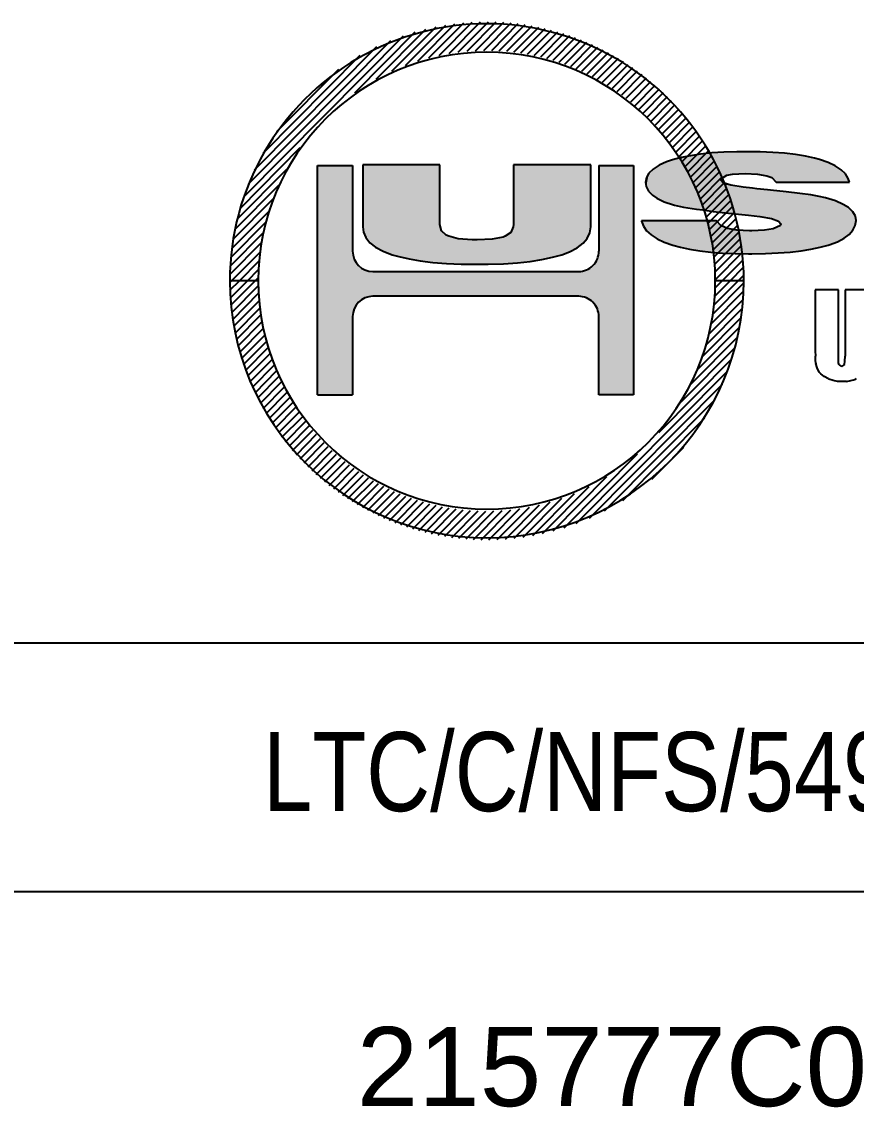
# Model space of a CAD drawing. Header units: millimetres. Extents: x -181 to 239, y -54 to 243.
# Drawn here: x 174.6 to 186.68, y 15.64 to 31.36 of the extents above; entities that cross this region are included whole.
import ezdxf

# ---------------------------------------------------------------- set-up
doc = ezdxf.new("R2010")
doc.units = ezdxf.units.MM
doc.styles.add('Arial', font='ARIAL.TTF', dxfattribs={"height": 0.2})

# ---------------------------------------------------------------- blocks, each defined once
blk = doc.blocks.new('Unknown-234525213-26950')
at = {"linetype": 'Continuous'}
for points in [[(185.289, 29.48), (185.092, 29.483), (183.679, 29.172)], [(185.092, 29.483), (184.949, 29.482), (183.679, 29.172)], [(184.949, 29.482), (184.762, 29.475), (183.679, 29.172)], [(185.472, 29.473), (185.289, 29.48), (183.679, 29.172)], [(184.762, 29.475), (184.587, 29.464), (183.679, 29.172)], [(185.643, 29.459), (185.472, 29.473), (183.679, 29.172)], [(184.587, 29.464), (184.426, 29.446), (183.679, 29.172)], [(185.801, 29.441), (185.643, 29.459), (183.679, 29.172)], [(184.426, 29.446), (184.278, 29.424), (183.679, 29.172)], [(185.945, 29.418), (185.801, 29.441), (183.679, 29.172)], [(184.278, 29.424), (184.143, 29.397), (183.679, 29.172)], [(186.076, 29.389), (185.945, 29.418), (183.679, 29.172)], [(179.389, 29.283), (178.881, 29.283), (179.389, 28.042)], [(179.389, 28.042), (178.881, 29.283), (179.389, 28.027)], [(179.389, 28.027), (178.881, 29.283), (179.39, 28.013)], [(179.39, 28.013), (178.881, 29.283), (179.392, 27.998)], [(179.392, 27.998), (178.881, 29.283), (179.395, 27.984)], [(179.395, 27.984), (178.881, 29.283), (179.398, 27.97)], [(179.398, 27.97), (178.881, 29.283), (179.402, 27.956)], [(179.402, 27.956), (178.881, 29.283), (179.406, 27.943)], [(179.406, 27.943), (178.881, 29.283), (179.411, 27.929)], [(178.881, 29.283), (178.881, 25.96), (179.411, 27.929)], [(180.653, 29.294), (179.537, 29.294), (179.547, 28.318)], [(179.537, 29.294), (179.537, 28.394), (179.547, 28.318)], [(180.653, 28.428), (180.653, 29.294), (179.547, 28.318)], [(182.835, 29.294), (181.718, 29.294), (182.64, 28.092)], [(181.718, 29.294), (181.718, 28.428), (182.64, 28.092)], [(182.835, 28.394), (182.835, 29.294), (182.64, 28.092)], [(182.746, 27.376), (183.453, 29.283), (182.732, 27.38)], [(183.453, 29.283), (182.936, 27.943), (182.732, 27.38)], [(182.759, 27.371), (183.453, 29.283), (182.746, 27.376)], [(182.773, 27.366), (183.453, 29.283), (182.759, 27.371)], [(182.786, 27.36), (183.453, 29.283), (182.773, 27.366)], [(182.799, 27.354), (183.453, 29.283), (182.786, 27.36)], [(182.811, 27.347), (183.453, 29.283), (182.799, 27.354)], [(182.823, 27.339), (183.453, 29.283), (182.811, 27.347)], [(182.835, 27.331), (183.453, 29.283), (182.823, 27.339)], [(182.846, 27.322), (183.453, 29.283), (182.835, 27.331)], [(182.857, 27.312), (183.453, 29.283), (182.846, 27.322)], [(182.867, 27.302), (183.453, 29.283), (182.857, 27.312)], [(182.877, 27.292), (183.453, 29.283), (182.867, 27.302)], [(182.886, 27.281), (183.453, 29.283), (182.877, 27.292)], [(182.895, 27.27), (183.453, 29.283), (182.886, 27.281)], [(182.904, 27.258), (183.453, 29.283), (182.895, 27.27)], [(182.911, 27.246), (183.453, 29.283), (182.904, 27.258)], [(182.918, 27.233), (183.453, 29.283), (182.911, 27.246)], [(182.925, 27.22), (183.453, 29.283), (182.918, 27.233)], [(182.93, 27.207), (183.453, 29.283), (182.925, 27.22)], [(183.453, 25.96), (183.453, 29.283), (182.93, 27.207)], [(182.94, 27.956), (182.936, 27.943), (183.453, 29.283)], [(182.944, 27.97), (182.94, 27.956), (183.453, 29.283)], [(182.947, 27.984), (182.944, 27.97), (183.453, 29.283)], [(182.95, 27.998), (182.947, 27.984), (183.453, 29.283)], [(182.951, 28.013), (182.95, 27.998), (183.453, 29.283)], [(182.952, 28.027), (182.951, 28.013), (183.453, 29.283)], [(182.953, 28.042), (182.952, 28.027), (183.453, 29.283)], [(182.953, 29.283), (182.953, 28.042), (183.453, 29.283)], [(184.143, 29.397), (184.02, 29.364), (183.679, 29.172)], [(186.147, 29.37), (186.076, 29.389), (183.679, 29.172)], [(186.271, 29.326), (186.147, 29.37), (183.679, 29.172)], [(184.02, 29.364), (183.934, 29.335), (183.679, 29.172)], [(183.934, 29.335), (183.824, 29.286), (183.679, 29.172)], [(186.375, 29.278), (186.271, 29.326), (183.679, 29.172)], [(183.824, 29.286), (183.74, 29.232), (183.679, 29.172)], [(186.459, 29.222), (186.375, 29.278), (183.679, 29.172)], [(183.642, 29.107), (183.63, 29.037), (183.679, 29.172)], [(183.63, 29.037), (183.639, 28.98), (183.679, 29.172)], [(183.639, 28.98), (183.672, 28.913), (183.679, 29.172)], [(183.672, 28.913), (183.731, 28.851), (183.679, 29.172)], [(186.522, 29.161), (186.459, 29.222), (183.679, 29.172)], [(183.731, 28.851), (183.792, 28.81), (183.679, 29.172)], [(183.792, 28.81), (183.898, 28.759), (183.679, 29.172)], [(183.898, 28.759), (184.032, 28.713), (183.679, 29.172)], [(184.032, 28.713), (184.046, 28.708), (183.679, 29.172)], [(184.046, 28.708), (184.178, 28.681), (183.679, 29.172)], [(184.178, 28.681), (184.365, 28.651), (183.679, 29.172)], [(184.365, 28.651), (184.459, 28.639), (183.679, 29.172)], [(184.459, 28.639), (184.609, 28.619), (183.679, 29.172)], [(184.609, 28.619), (184.781, 28.599), (183.679, 29.172)], [(184.781, 28.599), (184.976, 28.578), (183.679, 29.172)], [(184.976, 28.578), (185.12, 28.564), (183.679, 29.172)], [(185.12, 28.564), (185.283, 28.545), (183.679, 29.172)], [(185.283, 28.545), (185.454, 28.514), (183.679, 29.172)], [(185.454, 28.514), (185.555, 28.479), (183.679, 29.172)], [(185.555, 28.479), (186.407, 28.179), (183.679, 29.172)], [(186.407, 28.179), (186.503, 28.229), (183.679, 29.172)], [(186.503, 28.229), (186.579, 28.284), (183.679, 29.172)], [(186.579, 28.284), (186.632, 28.346), (183.679, 29.172)], [(186.632, 28.346), (186.665, 28.414), (183.679, 29.172)], [(186.665, 28.414), (186.676, 28.487), (183.679, 29.172)], [(186.676, 28.487), (186.667, 28.547), (183.679, 29.172)], [(186.667, 28.547), (186.631, 28.614), (183.679, 29.172)], [(186.631, 28.614), (186.569, 28.674), (183.679, 29.172)], [(186.569, 28.674), (186.492, 28.72), (183.679, 29.172)], [(186.492, 28.72), (186.377, 28.77), (183.679, 29.172)], [(186.377, 28.77), (185.043, 28.969), (183.679, 29.172)], [(185.043, 28.969), (184.863, 28.999), (183.679, 29.172)], [(184.863, 28.999), (184.755, 29.033), (183.679, 29.172)], [(184.755, 29.033), (184.719, 29.069), (183.679, 29.172)], [(184.719, 29.069), (184.722, 29.089), (183.679, 29.172)], [(184.722, 29.089), (184.806, 29.142), (183.679, 29.172)], [(184.806, 29.142), (184.888, 29.157), (183.679, 29.172)], [(184.888, 29.157), (185.073, 29.166), (183.679, 29.172)], [(185.073, 29.166), (186.522, 29.161), (183.679, 29.172)], [(185.248, 29.159), (186.522, 29.161), (185.073, 29.166)], [(186.564, 29.094), (186.522, 29.161), (185.248, 29.159)], [(185.387, 29.135), (186.581, 29.043), (185.248, 29.159)], [(186.581, 29.043), (186.564, 29.094), (185.248, 29.159)], [(185.459, 29.107), (186.581, 29.043), (185.387, 29.135)], [(185.521, 29.043), (186.581, 29.043), (185.459, 29.107)], [(185.176, 28.953), (185.043, 28.969), (186.377, 28.77)], [(185.238, 28.947), (185.176, 28.953), (186.377, 28.77)], [(185.395, 28.931), (185.238, 28.947), (186.377, 28.77)], [(185.439, 28.927), (185.395, 28.931), (186.377, 28.77)], [(185.667, 28.902), (185.439, 28.927), (186.377, 28.77)], [(185.861, 28.878), (185.667, 28.902), (186.377, 28.77)], [(186.02, 28.856), (185.861, 28.878), (186.377, 28.77)], [(186.145, 28.834), (186.02, 28.856), (186.377, 28.77)], [(186.232, 28.815), (186.145, 28.834), (186.377, 28.77)], [(184.655, 28.481), (183.569, 28.481), (184.721, 28.414)], [(184.721, 28.414), (183.569, 28.481), (184.817, 28.372)], [(184.817, 28.372), (183.569, 28.481), (184.951, 28.348)], [(183.569, 28.481), (183.57, 28.475), (184.951, 28.348)], [(183.57, 28.475), (183.598, 28.403), (184.951, 28.348)], [(185.59, 28.44), (186.024, 28.07), (185.555, 28.479)], [(186.024, 28.07), (186.156, 28.098), (185.555, 28.479)], [(186.156, 28.098), (186.274, 28.13), (185.555, 28.479)], [(186.274, 28.13), (186.288, 28.134), (185.555, 28.479)], [(186.288, 28.134), (186.407, 28.179), (185.555, 28.479)], [(180.677, 28.339), (180.653, 28.428), (179.547, 28.318)], [(180.745, 28.275), (180.677, 28.339), (179.547, 28.318)], [(179.58, 28.238), (179.639, 28.165), (179.547, 28.318)], [(179.639, 28.165), (179.722, 28.1), (179.547, 28.318)], [(179.722, 28.1), (179.83, 28.042), (179.547, 28.318)], [(179.83, 28.042), (179.962, 27.991), (179.547, 28.318)], [(179.962, 27.991), (180.058, 27.963), (179.547, 28.318)], [(180.058, 27.963), (180.205, 27.929), (179.547, 28.318)], [(180.205, 27.929), (180.368, 27.901), (179.547, 28.318)], [(180.368, 27.901), (180.55, 27.879), (179.547, 28.318)], [(180.55, 27.879), (180.747, 27.864), (179.547, 28.318)], [(180.747, 27.864), (180.961, 27.854), (179.547, 28.318)], [(180.961, 27.854), (181.192, 27.852), (179.547, 28.318)], [(181.192, 27.852), (181.352, 27.853), (179.547, 28.318)], [(181.352, 27.853), (181.571, 27.86), (179.547, 28.318)], [(181.571, 27.86), (181.773, 27.874), (179.547, 28.318)], [(181.773, 27.874), (181.959, 27.894), (179.547, 28.318)], [(181.959, 27.894), (182.128, 27.92), (179.547, 28.318)], [(182.128, 27.92), (182.28, 27.953), (179.547, 28.318)], [(182.28, 27.953), (182.415, 27.99), (179.547, 28.318)], [(182.415, 27.99), (182.53, 28.034), (179.547, 28.318)], [(182.53, 28.034), (182.64, 28.092), (179.547, 28.318)], [(182.64, 28.092), (181.118, 28.208), (179.547, 28.318)], [(181.118, 28.208), (180.917, 28.223), (179.547, 28.318)], [(180.917, 28.223), (180.779, 28.258), (179.547, 28.318)], [(180.779, 28.258), (180.745, 28.275), (179.547, 28.318)], [(181.679, 28.313), (181.598, 28.257), (182.64, 28.092)], [(181.715, 28.394), (181.679, 28.313), (182.64, 28.092)], [(181.718, 28.428), (181.715, 28.394), (182.64, 28.092)], [(182.823, 28.307), (182.835, 28.394), (182.64, 28.092)], [(182.786, 28.228), (182.823, 28.307), (182.64, 28.092)], [(184.951, 28.348), (183.598, 28.403), (185.133, 28.338)], [(183.598, 28.403), (183.645, 28.337), (185.133, 28.338)], [(185.133, 28.338), (183.645, 28.337), (185.17, 28.338)], [(183.645, 28.337), (183.711, 28.277), (185.17, 28.338)], [(185.17, 28.338), (183.711, 28.277), (185.353, 28.346)], [(183.711, 28.277), (183.796, 28.223), (185.353, 28.346)], [(183.796, 28.223), (183.901, 28.173), (185.353, 28.346)], [(183.901, 28.173), (184.024, 28.13), (185.353, 28.346)], [(185.353, 28.346), (184.024, 28.13), (185.479, 28.366)], [(184.024, 28.13), (184.133, 28.1), (185.479, 28.366)], [(184.133, 28.1), (184.267, 28.071), (185.479, 28.366)], [(184.267, 28.071), (184.414, 28.047), (185.479, 28.366)], [(184.414, 28.047), (184.572, 28.029), (185.479, 28.366)], [(184.572, 28.029), (184.742, 28.015), (185.479, 28.366)], [(184.742, 28.015), (184.925, 28.008), (185.479, 28.366)], [(185.479, 28.366), (184.925, 28.008), (185.581, 28.415)], [(184.925, 28.008), (185.12, 28.005), (185.581, 28.415)], [(185.12, 28.005), (185.167, 28.005), (185.581, 28.415)], [(185.167, 28.005), (185.364, 28.008), (185.581, 28.415)], [(185.364, 28.008), (185.55, 28.017), (185.581, 28.415)], [(185.581, 28.415), (185.55, 28.017), (185.59, 28.44)], [(185.55, 28.017), (185.721, 28.03), (185.59, 28.44)], [(185.721, 28.03), (185.88, 28.047), (185.59, 28.44)], [(185.88, 28.047), (186.024, 28.07), (185.59, 28.44)], [(181.192, 28.207), (181.118, 28.208), (182.64, 28.092)], [(181.411, 28.216), (181.192, 28.207), (182.64, 28.092)], [(181.568, 28.247), (181.411, 28.216), (182.64, 28.092)], [(181.598, 28.257), (181.568, 28.247), (182.64, 28.092)], [(182.725, 28.156), (182.786, 28.228), (182.64, 28.092)], [(179.411, 27.929), (178.881, 25.96), (179.417, 27.916)], [(179.417, 27.916), (178.881, 25.96), (179.423, 27.903)], [(179.423, 27.903), (178.881, 25.96), (179.431, 27.89)], [(179.431, 27.89), (178.881, 25.96), (179.438, 27.878)], [(179.438, 27.878), (178.881, 25.96), (179.446, 27.866)], [(179.446, 27.866), (178.881, 25.96), (179.455, 27.855)], [(179.455, 27.855), (178.881, 25.96), (179.465, 27.844)], [(179.465, 27.844), (178.881, 25.96), (179.474, 27.834)], [(179.474, 27.834), (178.881, 25.96), (179.485, 27.824)], [(182.704, 27.385), (182.925, 27.916), (182.69, 27.387)], [(182.925, 27.916), (182.918, 27.903), (182.69, 27.387)], [(182.918, 27.903), (182.911, 27.89), (182.69, 27.387)], [(182.911, 27.89), (182.904, 27.878), (182.69, 27.387)], [(182.904, 27.878), (182.895, 27.866), (182.69, 27.387)], [(182.895, 27.866), (182.886, 27.855), (182.69, 27.387)], [(182.886, 27.855), (182.877, 27.844), (182.69, 27.387)], [(182.877, 27.844), (182.867, 27.834), (182.69, 27.387)], [(182.867, 27.834), (182.857, 27.824), (182.69, 27.387)], [(182.718, 27.383), (182.93, 27.929), (182.704, 27.385)], [(182.93, 27.929), (182.925, 27.916), (182.704, 27.385)], [(182.732, 27.38), (182.93, 27.929), (182.718, 27.383)], [(182.936, 27.943), (182.93, 27.929), (182.732, 27.38)], [(179.485, 27.824), (178.881, 25.96), (179.496, 27.814)], [(179.496, 27.814), (178.881, 25.96), (179.507, 27.805)], [(179.507, 27.805), (178.881, 25.96), (179.519, 27.797)], [(179.519, 27.797), (178.881, 25.96), (179.531, 27.789)], [(179.531, 27.789), (178.881, 25.96), (179.543, 27.782)], [(179.543, 27.782), (178.881, 25.96), (179.556, 27.776)], [(179.556, 27.776), (178.881, 25.96), (179.569, 27.77)], [(179.569, 27.77), (178.881, 25.96), (179.582, 27.765)], [(179.582, 27.765), (178.881, 25.96), (179.596, 27.76)], [(179.596, 27.76), (178.881, 25.96), (179.61, 27.756)], [(179.61, 27.756), (178.881, 25.96), (179.624, 27.753)], [(179.624, 27.753), (178.881, 25.96), (179.638, 27.751)], [(178.881, 25.96), (179.411, 27.207), (179.638, 27.751)], [(179.411, 27.207), (179.417, 27.22), (179.638, 27.751)], [(179.638, 27.751), (179.417, 27.22), (179.652, 27.749)], [(179.652, 27.749), (179.417, 27.22), (179.666, 27.748)], [(179.417, 27.22), (179.423, 27.233), (179.666, 27.748)], [(179.666, 27.748), (179.423, 27.233), (179.681, 27.748)], [(179.423, 27.233), (179.431, 27.246), (179.681, 27.748)], [(179.431, 27.246), (179.438, 27.258), (179.681, 27.748)], [(179.438, 27.258), (179.446, 27.27), (179.681, 27.748)], [(179.446, 27.27), (179.455, 27.281), (179.681, 27.748)], [(179.455, 27.281), (179.465, 27.292), (179.681, 27.748)], [(179.465, 27.292), (179.474, 27.302), (179.681, 27.748)], [(179.474, 27.302), (179.485, 27.312), (179.681, 27.748)], [(179.485, 27.312), (179.496, 27.322), (179.681, 27.748)], [(179.496, 27.322), (179.507, 27.331), (179.681, 27.748)], [(179.507, 27.331), (179.519, 27.339), (179.681, 27.748)], [(179.519, 27.339), (179.531, 27.347), (179.681, 27.748)], [(179.531, 27.347), (179.543, 27.354), (179.681, 27.748)], [(179.543, 27.354), (179.556, 27.36), (179.681, 27.748)], [(179.556, 27.36), (179.569, 27.366), (179.681, 27.748)], [(179.569, 27.366), (179.582, 27.371), (179.681, 27.748)], [(179.582, 27.371), (179.596, 27.376), (179.681, 27.748)], [(179.596, 27.376), (179.61, 27.38), (179.681, 27.748)], [(179.61, 27.38), (179.624, 27.383), (179.681, 27.748)], [(179.624, 27.383), (179.638, 27.385), (179.681, 27.748)], [(179.638, 27.385), (179.652, 27.387), (179.681, 27.748)], [(179.652, 27.387), (179.666, 27.388), (179.681, 27.748)], [(179.666, 27.388), (179.681, 27.389), (179.681, 27.748)], [(179.681, 27.389), (182.661, 27.389), (179.681, 27.748)], [(182.661, 27.389), (182.675, 27.388), (179.681, 27.748)], [(182.675, 27.388), (182.69, 27.387), (179.681, 27.748)], [(182.69, 27.387), (182.661, 27.748), (179.681, 27.748)], [(182.675, 27.748), (182.661, 27.748), (182.69, 27.387)], [(182.69, 27.749), (182.675, 27.748), (182.69, 27.387)], [(182.857, 27.824), (182.846, 27.814), (182.69, 27.387)], [(182.846, 27.814), (182.835, 27.805), (182.69, 27.387)], [(182.835, 27.805), (182.823, 27.797), (182.69, 27.387)], [(182.823, 27.797), (182.811, 27.789), (182.69, 27.387)], [(182.811, 27.789), (182.799, 27.782), (182.69, 27.387)], [(182.799, 27.782), (182.786, 27.776), (182.69, 27.387)], [(182.786, 27.776), (182.773, 27.77), (182.69, 27.387)], [(182.773, 27.77), (182.759, 27.765), (182.69, 27.387)], [(182.759, 27.765), (182.746, 27.76), (182.69, 27.387)], [(182.746, 27.76), (182.732, 27.756), (182.69, 27.387)], [(182.732, 27.756), (182.718, 27.753), (182.69, 27.387)], [(182.718, 27.753), (182.704, 27.751), (182.69, 27.387)], [(182.704, 27.751), (182.69, 27.749), (182.69, 27.387)], [(179.406, 27.194), (179.411, 27.207), (178.881, 25.96)], [(182.936, 27.194), (183.453, 25.96), (182.93, 27.207)], [(179.402, 27.18), (179.406, 27.194), (178.881, 25.96)], [(179.398, 27.166), (179.402, 27.18), (178.881, 25.96)], [(179.395, 27.152), (179.398, 27.166), (178.881, 25.96)], [(179.392, 27.138), (179.395, 27.152), (178.881, 25.96)], [(179.39, 27.123), (179.392, 27.138), (178.881, 25.96)], [(179.389, 27.109), (179.39, 27.123), (178.881, 25.96)], [(179.389, 27.095), (179.389, 27.109), (178.881, 25.96)], [(179.389, 25.96), (179.389, 27.095), (178.881, 25.96)], [(182.94, 27.18), (183.453, 25.96), (182.936, 27.194)], [(182.944, 27.166), (183.453, 25.96), (182.94, 27.18)], [(182.947, 27.152), (183.453, 25.96), (182.944, 27.166)], [(182.95, 27.138), (183.453, 25.96), (182.947, 27.152)], [(182.951, 27.123), (183.453, 25.96), (182.95, 27.138)], [(182.952, 27.109), (183.453, 25.96), (182.951, 27.123)], [(182.953, 27.095), (183.453, 25.96), (182.952, 27.109)], [(182.953, 25.96), (183.453, 25.96), (182.953, 27.095)]]:
    blk.add_hatch(color=3, dxfattribs=at).paths.add_polyline_path(points)
at = {"color": 3, "linetype": 'Continuous'}
for p, q in [((179.958, 30.649), (180.596, 31.291)), ((180.155, 30.732), (180.736, 31.317)), ((180.331, 30.793), (180.869, 31.336)), ((180.492, 30.84), (180.998, 31.35)), ((180.642, 30.876), (181.121, 31.359)), ((180.784, 30.903), (181.241, 31.364)), ((180.918, 30.923), (181.356, 31.365)), ((181.046, 30.937), (181.468, 31.362)), ((181.169, 30.945), (181.577, 31.357)), ((181.288, 30.949), (181.683, 31.348)), ((181.402, 30.949), (181.787, 31.337)), ((181.512, 30.944), (181.887, 31.323)), ((181.619, 30.937), (181.986, 31.307)), ((181.723, 30.926), (182.082, 31.288)), ((177.812, 28.831), (180.124, 31.162)), ((179.419, 30.336), (180.292, 31.216)), ((179.727, 30.531), (180.448, 31.258)), ((181.824, 30.912), (182.176, 31.267)), ((181.922, 30.896), (182.268, 31.244)), ((182.018, 30.877), (182.358, 31.219)), ((182.111, 30.855), (182.446, 31.193)), ((182.202, 30.832), (182.532, 31.164)), ((182.291, 30.806), (182.617, 31.134)), ((177.88, 29.015), (179.941, 31.094)), ((177.969, 29.221), (179.738, 31.004)), ((182.378, 30.778), (182.7, 31.102)), ((182.463, 30.748), (182.781, 31.069)), ((182.546, 30.716), (182.861, 31.033)), ((182.627, 30.683), (182.939, 30.997)), ((178.093, 29.461), (179.499, 30.879)), ((182.707, 30.647), (183.016, 30.959)), ((182.785, 30.61), (183.091, 30.919)), ((182.861, 30.572), (183.165, 30.878)), ((182.935, 30.531), (183.237, 30.835)), ((178.29, 29.776), (179.187, 30.68)), ((183.008, 30.489), (183.308, 30.792)), ((183.08, 30.446), (183.378, 30.746)), ((183.149, 30.401), (183.446, 30.7)), ((183.218, 30.354), (183.513, 30.652)), ((183.285, 30.306), (183.579, 30.603)), ((183.35, 30.256), (183.644, 30.552)), ((183.414, 30.205), (183.707, 30.501)), ((183.477, 30.153), (183.769, 30.448)), ((183.538, 30.099), (183.83, 30.393)), ((183.598, 30.044), (183.889, 30.338)), ((183.656, 29.987), (183.947, 30.281)), ((183.713, 29.929), (184.004, 30.223)), ((183.768, 29.869), (184.06, 30.164)), ((183.823, 29.809), (184.115, 30.103)), ((183.875, 29.746), (184.168, 30.041)), ((183.927, 29.682), (184.22, 29.978)), ((183.976, 29.617), (184.271, 29.914)), ((184.025, 29.55), (184.32, 29.848)), ((184.072, 29.482), (184.368, 29.781)), ((184.117, 29.413), (184.415, 29.713)), ((184.161, 29.341), (184.46, 29.643)), ((184.204, 29.269), (184.505, 29.572)), ((177.759, 28.662), (178.631, 29.542)), ((184.137, 29.382), (184.154, 29.399)), ((184.278, 29.424), (184.143, 29.397)), ((184.245, 29.194), (184.547, 29.5)), ((184.426, 29.446), (184.278, 29.424)), ((184.284, 29.119), (184.589, 29.426)), ((184.587, 29.464), (184.426, 29.446)), ((184.762, 29.475), (184.587, 29.464)), ((184.949, 29.482), (184.762, 29.475)), ((185.092, 29.483), (184.949, 29.482)), ((185.289, 29.48), (185.092, 29.483)), ((185.472, 29.473), (185.289, 29.48)), ((185.643, 29.459), (185.472, 29.473)), ((185.801, 29.441), (185.643, 29.459)), ((185.945, 29.418), (185.801, 29.441)), ((186.076, 29.389), (185.945, 29.418)), ((178.881, 25.96), (178.881, 29.283)), ((178.881, 29.283), (179.389, 29.283)), ((178.881, 29.281), (178.883, 29.283)), ((179.389, 29.283), (179.389, 28.042)), ((179.537, 29.294), (179.537, 28.394)), ((180.653, 29.294), (179.537, 29.294)), ((180.653, 28.428), (180.653, 29.294)), ((181.718, 29.294), (181.718, 28.428)), ((182.835, 29.294), (181.718, 29.294)), ((181.718, 29.283), (181.729, 29.294)), ((182.835, 28.394), (182.835, 29.294)), ((182.953, 29.283), (182.953, 28.042)), ((182.953, 29.283), (183.453, 29.283)), ((183.453, 29.283), (183.453, 25.96)), ((183.824, 29.286), (183.74, 29.232)), ((183.934, 29.335), (183.824, 29.286)), ((184.02, 29.364), (183.934, 29.335)), ((184.143, 29.397), (184.02, 29.364)), ((184.321, 29.041), (184.629, 29.351)), ((184.357, 28.962), (184.667, 29.274)), ((186.147, 29.37), (186.076, 29.389)), ((186.271, 29.326), (186.147, 29.37)), ((186.375, 29.278), (186.271, 29.326)), ((186.459, 29.222), (186.375, 29.278)), ((177.717, 28.504), (178.438, 29.231)), ((183.642, 29.107), (183.63, 29.037)), ((183.679, 29.172), (183.642, 29.107)), ((183.74, 29.232), (183.679, 29.172)), ((184.392, 28.881), (184.705, 29.196)), ((184.424, 28.798), (184.74, 29.117)), ((184.719, 29.069), (184.722, 29.089)), ((184.722, 29.089), (184.806, 29.142)), ((184.806, 29.142), (184.888, 29.157)), ((184.888, 29.157), (185.073, 29.166)), ((185.073, 29.166), (185.248, 29.159)), ((185.248, 29.159), (185.387, 29.135)), ((185.387, 29.135), (185.459, 29.107)), ((185.459, 29.107), (185.521, 29.043)), ((186.522, 29.161), (186.459, 29.222)), ((186.564, 29.094), (186.522, 29.161)), ((186.581, 29.043), (186.564, 29.094)), ((177.684, 28.356), (178.321, 28.998)), ((183.63, 29.037), (183.639, 28.98)), ((183.639, 28.98), (183.672, 28.913)), ((184.455, 28.713), (184.774, 29.036)), ((184.483, 28.627), (184.807, 28.953)), ((184.755, 29.033), (184.719, 29.069)), ((184.863, 28.999), (184.755, 29.033)), ((184.789, 28.999), (184.806, 29.017)), ((185.043, 28.969), (184.863, 28.999)), ((185.176, 28.953), (185.043, 28.969)), ((185.238, 28.947), (185.176, 28.953)), ((185.395, 28.931), (185.238, 28.947)), ((185.439, 28.927), (185.395, 28.931)), ((185.667, 28.902), (185.439, 28.927)), ((185.521, 29.043), (186.581, 29.043)), ((177.658, 28.215), (178.239, 28.8)), ((183.672, 28.913), (183.731, 28.851)), ((183.731, 28.851), (183.792, 28.81)), ((183.792, 28.81), (183.898, 28.759)), ((184.51, 28.538), (184.838, 28.868)), ((184.535, 28.447), (184.867, 28.782)), ((185.861, 28.878), (185.667, 28.902)), ((186.02, 28.856), (185.861, 28.878)), ((186.145, 28.834), (186.02, 28.856)), ((186.232, 28.815), (186.145, 28.834)), ((186.377, 28.77), (186.232, 28.815)), ((186.492, 28.72), (186.377, 28.77)), ((177.639, 28.08), (178.178, 28.622)), ((183.898, 28.759), (184.032, 28.713)), ((184.032, 28.713), (184.046, 28.708)), ((184.046, 28.708), (184.178, 28.681)), ((184.178, 28.681), (184.365, 28.651)), ((184.365, 28.651), (184.459, 28.639)), ((184.459, 28.639), (184.609, 28.619)), ((184.557, 28.354), (184.894, 28.694)), ((184.609, 28.619), (184.781, 28.599)), ((186.569, 28.674), (186.492, 28.72)), ((186.631, 28.614), (186.569, 28.674)), ((186.667, 28.547), (186.631, 28.614)), ((177.625, 27.95), (178.131, 28.46)), ((183.569, 28.481), (183.57, 28.475)), ((184.655, 28.481), (183.569, 28.481)), ((183.57, 28.475), (183.598, 28.403)), ((184.527, 28.476), (184.532, 28.481)), ((184.577, 28.259), (184.92, 28.605)), ((184.595, 28.161), (184.943, 28.513)), ((184.721, 28.414), (184.655, 28.481)), ((184.781, 28.599), (184.976, 28.578)), ((184.895, 28.587), (184.918, 28.61)), ((184.976, 28.578), (185.12, 28.564)), ((185.12, 28.564), (185.283, 28.545)), ((185.283, 28.545), (185.454, 28.514)), ((185.454, 28.514), (185.555, 28.479)), ((185.555, 28.479), (185.59, 28.44)), ((186.665, 28.414), (186.676, 28.487)), ((186.676, 28.487), (186.667, 28.547)), ((177.616, 27.826), (178.095, 28.308)), ((179.537, 28.394), (179.547, 28.318)), ((179.547, 28.318), (179.58, 28.238)), ((180.677, 28.339), (180.653, 28.428)), ((180.745, 28.275), (180.677, 28.339)), ((181.679, 28.313), (181.598, 28.257)), ((181.715, 28.394), (181.679, 28.313)), ((181.718, 28.428), (181.715, 28.394)), ((182.786, 28.228), (182.823, 28.307)), ((182.823, 28.307), (182.835, 28.394)), ((183.598, 28.403), (183.645, 28.337)), ((183.645, 28.337), (183.711, 28.277)), ((184.61, 28.061), (184.965, 28.419)), ((184.622, 27.958), (184.985, 28.324)), ((184.817, 28.372), (184.721, 28.414)), ((184.951, 28.348), (184.817, 28.372)), ((185.133, 28.338), (184.951, 28.348)), ((185.17, 28.338), (185.133, 28.338)), ((185.353, 28.346), (185.17, 28.338)), ((185.479, 28.366), (185.353, 28.346)), ((185.581, 28.415), (185.479, 28.366)), ((185.59, 28.44), (185.581, 28.415)), ((186.579, 28.284), (186.632, 28.346)), ((186.632, 28.346), (186.665, 28.414)), ((177.612, 27.705), (178.068, 28.166)), ((179.58, 28.238), (179.639, 28.165)), ((179.639, 28.165), (179.722, 28.1)), ((180.779, 28.258), (180.745, 28.275)), ((180.917, 28.223), (180.779, 28.258)), ((181.118, 28.208), (180.917, 28.223)), ((181.192, 28.207), (181.118, 28.208)), ((181.411, 28.216), (181.192, 28.207)), ((181.568, 28.247), (181.411, 28.216)), ((181.598, 28.257), (181.568, 28.247)), ((182.64, 28.092), (182.725, 28.156)), ((182.725, 28.156), (182.786, 28.228)), ((183.711, 28.277), (183.796, 28.223)), ((183.796, 28.223), (183.901, 28.173)), ((183.901, 28.173), (184.024, 28.13)), ((184.631, 27.852), (185.002, 28.226)), ((186.288, 28.134), (186.407, 28.179)), ((186.407, 28.179), (186.503, 28.229)), ((186.503, 28.229), (186.579, 28.284)), ((177.636, 27.614), (178.049, 28.03)), ((179.722, 28.1), (179.83, 28.042)), ((179.83, 28.042), (179.962, 27.991)), ((179.962, 27.991), (180.058, 27.963)), ((182.28, 27.953), (182.415, 27.99)), ((182.415, 27.99), (182.53, 28.034)), ((182.53, 28.034), (182.64, 28.092)), ((184.024, 28.13), (184.133, 28.1)), ((184.133, 28.1), (184.267, 28.071)), ((184.267, 28.071), (184.414, 28.047)), ((184.414, 28.047), (184.572, 28.029)), ((184.572, 28.029), (184.742, 28.015)), ((184.597, 28.027), (184.612, 28.042)), ((184.637, 27.742), (185.017, 28.125)), ((184.639, 27.629), (185.03, 28.022)), ((184.742, 28.015), (184.925, 28.008)), ((184.925, 28.008), (185.12, 28.005)), ((185.12, 28.005), (185.167, 28.005)), ((185.167, 28.005), (185.364, 28.008)), ((185.364, 28.008), (185.55, 28.017)), ((185.55, 28.017), (185.721, 28.03)), ((185.721, 28.03), (185.88, 28.047)), ((185.88, 28.047), (186.024, 28.07)), ((186.024, 28.07), (186.156, 28.098)), ((186.156, 28.098), (186.274, 28.13)), ((186.274, 28.13), (186.288, 28.134)), ((177.75, 27.614), (178.035, 27.901)), ((180.058, 27.963), (180.205, 27.929)), ((180.205, 27.929), (180.368, 27.901)), ((180.368, 27.901), (180.55, 27.879)), ((180.55, 27.879), (180.747, 27.864)), ((180.747, 27.864), (180.961, 27.854)), ((180.961, 27.854), (181.192, 27.852)), ((181.192, 27.852), (181.352, 27.853)), ((181.352, 27.853), (181.571, 27.86)), ((181.571, 27.86), (181.773, 27.874)), ((181.773, 27.874), (181.959, 27.894)), ((181.959, 27.894), (182.128, 27.92)), ((182.128, 27.92), (182.28, 27.953)), ((184.739, 27.614), (185.04, 27.917)), ((177.865, 27.614), (178.027, 27.777)), ((179.681, 27.748), (182.661, 27.748)), ((184.854, 27.614), (185.047, 27.809)), ((184.968, 27.614), (185.051, 27.697)), ((178.023, 27.614), (177.61, 27.614)), ((177.611, 27.589), (177.636, 27.614)), ((177.613, 27.476), (177.75, 27.614)), ((177.619, 27.366), (177.865, 27.614)), ((177.627, 27.259), (177.979, 27.614)), ((177.638, 27.155), (178.024, 27.543)), ((177.979, 27.614), (178.023, 27.658)), ((184.605, 27.132), (185.052, 27.583)), ((184.621, 27.264), (184.968, 27.614)), ((184.632, 27.391), (184.854, 27.614)), ((184.638, 27.512), (184.739, 27.614)), ((185.052, 27.614), (184.639, 27.614)), ((177.652, 27.053), (178.028, 27.432)), ((182.661, 27.389), (179.681, 27.389)), ((184.582, 26.993), (185.049, 27.464)), ((186.421, 27.48), (186.086, 27.48)), ((186.086, 27.48), (186.086, 26.711)), ((186.421, 26.505), (186.421, 27.48)), ((186.852, 27.48), (186.517, 27.48)), ((186.517, 27.48), (186.517, 26.522)), ((177.669, 26.954), (178.035, 27.324)), ((177.687, 26.857), (178.046, 27.219)), ((184.51, 26.69), (185.031, 27.215)), ((184.551, 26.846), (185.042, 27.342)), ((177.708, 26.763), (178.06, 27.118)), ((179.389, 27.095), (179.389, 25.96)), ((182.953, 25.96), (182.953, 27.095)), ((184.457, 26.521), (185.014, 27.083)), ((177.73, 26.67), (178.076, 27.018)), ((177.755, 26.579), (178.095, 26.922)), ((184.386, 26.334), (184.992, 26.945)), ((177.781, 26.49), (178.116, 26.828)), ((177.81, 26.403), (178.14, 26.736)), ((184.289, 26.121), (184.963, 26.8)), ((177.84, 26.318), (178.165, 26.646)), ((184.145, 25.86), (184.926, 26.647)), ((186.086, 26.711), (186.086, 26.689)), ((186.086, 26.689), (186.086, 26.597)), ((186.086, 26.597), (186.088, 26.522)), ((177.871, 26.235), (178.193, 26.559)), ((177.905, 26.153), (178.222, 26.473)), ((183.82, 25.417), (184.879, 26.485)), ((186.091, 26.463), (186.088, 26.522)), ((186.094, 26.422), (186.091, 26.463)), ((186.094, 26.422), (186.095, 26.417)), ((186.112, 26.353), (186.095, 26.417)), ((186.424, 26.423), (186.421, 26.505)), ((186.43, 26.397), (186.424, 26.423)), ((186.508, 26.4), (186.516, 26.45)), ((186.516, 26.45), (186.517, 26.522)), ((177.939, 26.072), (178.254, 26.389)), ((177.976, 25.993), (178.287, 26.307)), ((182.626, 24.098), (184.819, 26.309)), ((186.145, 26.292), (186.112, 26.353)), ((186.165, 26.268), (186.145, 26.292)), ((186.214, 26.226), (186.165, 26.268)), ((186.43, 26.397), (186.466, 26.373)), ((186.508, 26.4), (186.466, 26.373)), ((186.466, 26.373), (186.466, 26.373)), ((178.014, 25.916), (178.322, 26.227)), ((178.053, 25.84), (178.359, 26.149)), ((182.818, 24.176), (184.742, 26.115)), ((186.278, 26.192), (186.214, 26.226)), ((186.278, 26.192), (186.283, 26.189)), ((186.343, 26.169), (186.283, 26.189)), ((186.409, 26.157), (186.343, 26.169)), ((186.481, 26.153), (186.409, 26.157)), ((186.536, 26.156), (186.481, 26.153)), ((186.536, 26.156), (186.603, 26.167)), ((186.603, 26.167), (186.663, 26.186)), ((186.663, 26.186), (186.684, 26.196)), ((178.094, 25.766), (178.398, 26.072)), ((178.136, 25.693), (178.438, 25.997)), ((178.881, 25.96), (179.389, 25.96)), ((183.453, 25.96), (182.953, 25.96)), ((178.179, 25.621), (178.479, 25.924)), ((178.224, 25.551), (178.523, 25.852)), ((183.037, 24.281), (184.638, 25.895)), ((178.27, 25.482), (178.567, 25.781)), ((178.318, 25.414), (178.613, 25.712)), ((178.366, 25.348), (178.661, 25.645)), ((183.302, 24.433), (184.487, 25.627)), ((178.417, 25.283), (178.71, 25.579)), ((178.468, 25.219), (178.761, 25.514)), ((178.52, 25.157), (178.813, 25.451)), ((178.574, 25.095), (178.866, 25.39)), ((178.629, 25.035), (178.921, 25.329)), ((178.686, 24.977), (178.977, 25.271)), ((178.743, 24.919), (179.035, 25.213)), ((178.802, 24.863), (179.094, 25.157)), ((183.72, 24.739), (184.183, 25.206)), ((178.862, 24.808), (179.154, 25.103)), ((178.924, 24.754), (179.216, 25.049)), ((178.986, 24.702), (179.28, 24.998)), ((182.452, 24.038), (183.511, 25.105)), ((179.05, 24.651), (179.344, 24.947)), ((179.115, 24.601), (179.41, 24.899)), ((179.182, 24.553), (179.478, 24.851)), ((179.249, 24.505), (179.547, 24.805)), ((179.318, 24.46), (179.618, 24.761)), ((179.389, 24.415), (179.69, 24.718)), ((182.29, 23.99), (183.071, 24.778)), ((179.461, 24.372), (179.764, 24.677)), ((179.534, 24.33), (179.839, 24.638)), ((179.608, 24.29), (179.916, 24.6)), ((179.684, 24.251), (179.994, 24.563)), ((179.762, 24.213), (180.075, 24.529)), ((181.995, 23.924), (182.601, 24.534)), ((182.138, 23.953), (182.812, 24.632)), ((179.841, 24.177), (180.157, 24.496)), ((179.921, 24.143), (180.241, 24.465)), ((180.003, 24.11), (180.327, 24.436)), ((180.087, 24.079), (180.415, 24.41)), ((180.172, 24.05), (180.505, 24.385)), ((181.601, 23.873), (182.093, 24.369)), ((181.727, 23.885), (182.248, 24.41)), ((181.858, 23.901), (182.416, 24.463)), ((180.26, 24.022), (180.597, 24.362)), ((180.349, 23.996), (180.691, 24.342)), ((180.44, 23.973), (180.788, 24.324)), ((180.532, 23.951), (180.888, 24.309)), ((180.627, 23.931), (180.99, 24.297)), ((180.725, 23.914), (181.096, 24.287)), ((180.824, 23.898), (181.204, 24.281)), ((180.926, 23.886), (181.316, 24.279)), ((181.031, 23.876), (181.433, 24.281)), ((181.138, 23.868), (181.553, 24.287)), ((181.249, 23.864), (181.678, 24.297)), ((181.362, 23.864), (181.809, 24.314)), ((181.48, 23.866), (181.947, 24.337))]:
    blk.add_line(p, q, dxfattribs=at)
at = {"color": 7, "linetype": 'Continuous'}
for p, q in [((155.916, 22.372), (223.809, 22.372)), ((155.916, 18.768), (223.809, 18.768))]:
    blk.add_line(p, q, dxfattribs=at)
at = {"color": 3, "linetype": 'Continuous'}
for centre, radius, start, end in [((181.331, 27.614), 3.721, 359.9998, 180.0002), ((181.331, 27.614), 3.308, 0, 180), ((179.682, 28.04), 0.293, 179.7686, 269.7686), ((182.66, 28.04), 0.293, 270.2314, 0.2314), ((181.331, 27.614), 3.721, 180, 0), ((181.331, 27.614), 3.308, 180, 360), ((179.682, 27.096), 0.293, 90.2314, 180.2314), ((182.66, 27.096), 0.293, 359.7686, 89.7686)]:
    blk.add_arc(centre, radius, start, end, dxfattribs=at)
at = {"color": 7, "linetype": 'Continuous', "style": 'Arial', "width": 0.8}
blk.add_text('LTC/C/NFS/5496/21', height=1.14609, dxfattribs=at).set_placement((178.091, 19.933))
at = {"color": 6, "linetype": 'Continuous', "style": 'Arial'}
blk.add_text('215777C008-00000-PO-1800-20301-NFS520', height=1.14609, dxfattribs=at).set_placement((179.448, 15.661))

msp = doc.modelspace()

# ---------------------------------------------------------------- block references
msp.add_blockref('Unknown-234525213-26950', (0, 0))

doc.saveas('drawing.dxf')
